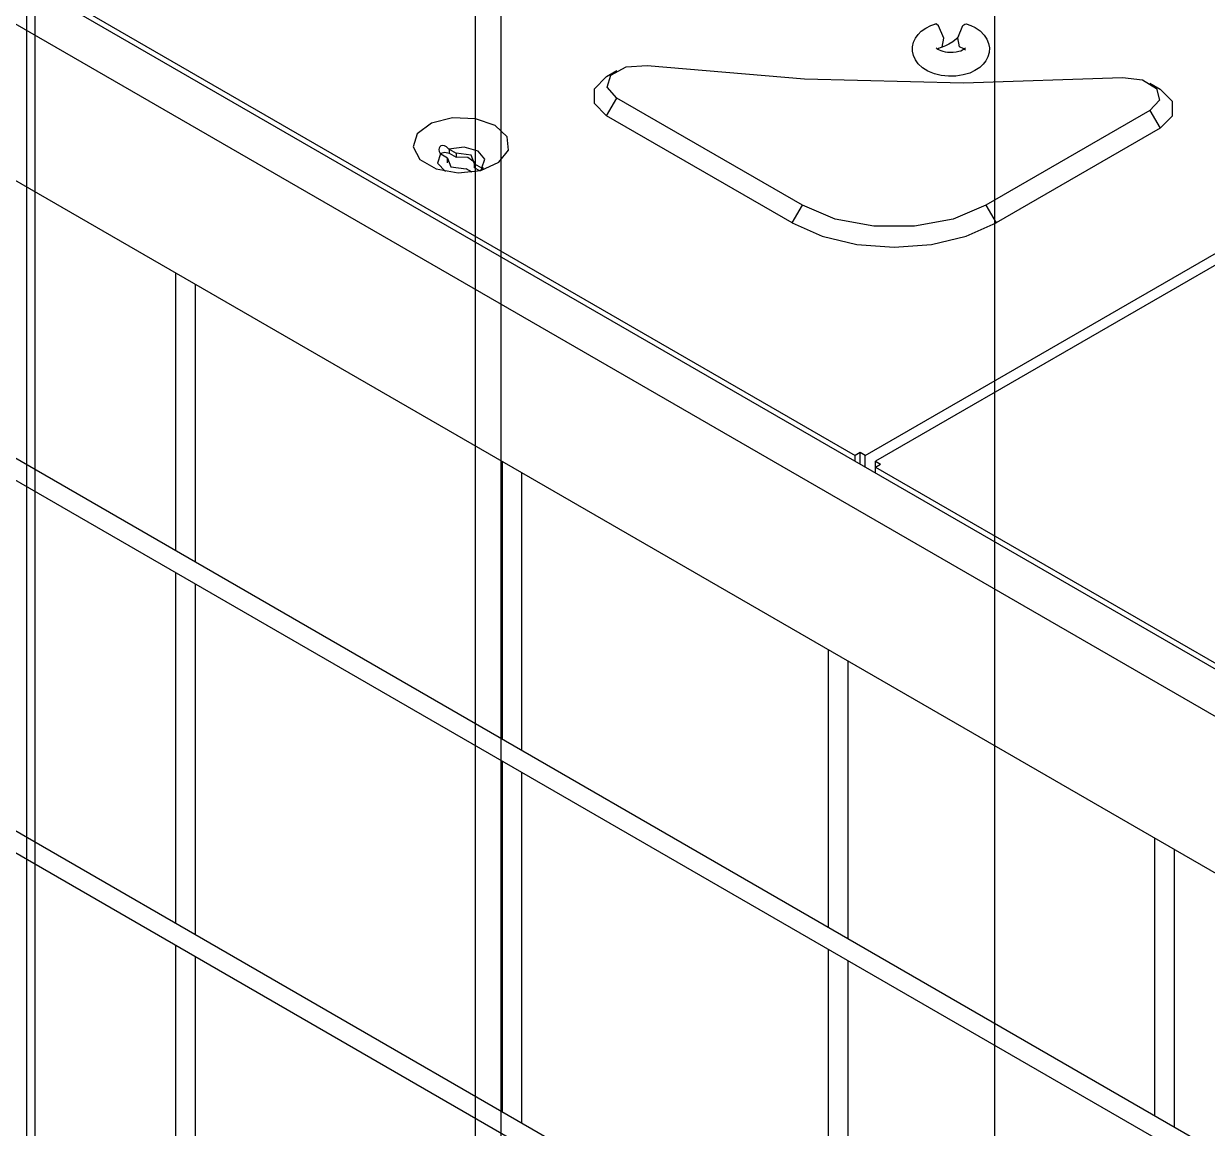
# Model space of a CAD drawing. Extents: x 594 to 813, y 174 to 240.
# Drawn here: x 761.111 to 762.346, y 202.028 to 203.181 of the extents above; entities that cross this region are included whole.
import ezdxf

# ---------------------------------------------------------------- set-up
doc = ezdxf.new("R2010")
doc.units = 0
doc.header["$MEASUREMENT"] = 0
doc.layers.add('AC.REF(S). PIPING', color=3, linetype='CONTINUOUS', lineweight=30)
doc.layers.add('LG-Product', color=3, linetype='CONTINUOUS')

# ---------------------------------------------------------------- blocks, each defined once
blk = doc.blocks.new('UW1-4')
at = {"layer": 'LG-Product', "color": 3, "linetype": 'Continuous'}
for p, q in [((3806.71, 4597.95), (3593.21, 4474.68)), ((3382.52, 4352.43), (3801.73, 4594.46)), ((3805.99, 4592), (3386.78, 4349.97)), ((3381.46, 4330.52), (3811.31, 4578.69)), ((3808.5, 4548.13), (3383.26, 4302.62)), ((3384.27, 4300.88), (3809.5, 4546.39)), ((3592.14, 4474.68), (3507.13, 4523.77)), ((3507.86, 4522.12), (3591.08, 4474.07)), ((3584.88, 4519.7), (3584.72, 4519.76)), ((3579.73, 4518.54), (3579.46, 4518.13)), ((3580.16, 4518.98), (3579.73, 4518.54)), ((3580.67, 4519.33), (3580.16, 4518.98)), ((3581.12, 4519.55), (3580.67, 4519.33)), ((3581.61, 4519.72), (3581.12, 4519.55)), ((3581.77, 4519.69), (3581.61, 4519.72)), ((3581.96, 4519.54), (3581.77, 4519.69)), ((3582.5, 4518.25), (3581.96, 4519.54)), ((3583.95, 4518.24), (3584.51, 4519.53)), ((3584.51, 4519.53), (3584.7, 4519.68)), ((3584.7, 4519.68), (3584.88, 4519.7)), ((3585.1, 4519.63), (3584.88, 4519.7)), ((3585.31, 4519.54), (3585.1, 4519.63)), ((3585.84, 4519.28), (3585.31, 4519.54)), ((3586.3, 4518.95), (3585.84, 4519.28)), ((3586.64, 4518.61), (3586.3, 4518.95)), ((3586.91, 4518.23), (3586.64, 4518.61)), ((3579.28, 4517.67), (3579.2, 4517.21)), ((3579.46, 4518.13), (3579.28, 4517.67)), ((3581.99, 4517.19), (3582.16, 4517.26)), ((3582.16, 4517.26), (3582.24, 4517.29)), ((3582.24, 4517.29), (3582.31, 4517.31)), ((3582.32, 4517.31), (3582.5, 4518.25)), ((3582.41, 4518.43), (3582.64, 4518.17)), ((3582.64, 4518.17), (3583.01, 4517.85)), ((3583.01, 4517.85), (3583.44, 4517.59)), ((3583.44, 4517.59), (3583.78, 4517.43)), ((3583.78, 4517.43), (3584.14, 4517.3)), ((3584.14, 4517.3), (3583.95, 4518.24)), ((3584.14, 4517.3), (3584.34, 4517.23)), ((3587.11, 4517.8), (3586.91, 4518.23)), ((3587.21, 4517.33), (3587.11, 4517.8)), ((3587.21, 4516.87), (3587.21, 4517.33)), ((3579.2, 4517.21), (3579.23, 4516.75)), ((3579.23, 4516.75), (3579.35, 4516.29)), ((3579.35, 4516.29), (3579.56, 4515.88)), ((3581.71, 4517.19), (3581.68, 4517.22)), ((3581.68, 4517.22), (3581.68, 4517.22)), ((3581.68, 4516.97), (3581.71, 4517)), ((3581.77, 4517.14), (3581.71, 4517.19)), ((3581.71, 4517), (3581.76, 4517.05)), ((3581.76, 4517.05), (3581.86, 4517.12)), ((3581.87, 4517.07), (3581.77, 4517.14)), ((3581.86, 4517.12), (3581.99, 4517.19)), ((3582, 4517), (3581.87, 4517.07)), ((3582.18, 4516.92), (3582, 4517)), ((3582.39, 4516.86), (3582.18, 4516.92)), ((3582.67, 4516.8), (3582.39, 4516.86)), ((3582.96, 4516.77), (3582.67, 4516.8)), ((3583.26, 4516.76), (3582.96, 4516.77)), ((3583.56, 4516.77), (3583.26, 4516.76)), ((3583.82, 4516.81), (3583.56, 4516.77)), ((3584.07, 4516.87), (3583.82, 4516.81)), ((3584.27, 4516.93), (3584.07, 4516.87)), ((3584.44, 4517.01), (3584.27, 4516.93)), ((3584.34, 4517.23), (3584.5, 4517.16)), ((3584.58, 4517.08), (3584.44, 4517.01)), ((3584.5, 4517.16), (3584.66, 4517.06)), ((3584.68, 4517.15), (3584.58, 4517.08)), ((3584.73, 4517.2), (3584.68, 4517.15)), ((3584.75, 4517.22), (3584.73, 4517.2)), ((3584.75, 4517.22), (3584.75, 4517.22)), ((3586.91, 4515.96), (3587.12, 4516.41)), ((3587.12, 4516.41), (3587.21, 4516.87)), ((3579.56, 4515.88), (3579.86, 4515.5)), ((3579.86, 4515.5), (3580.21, 4515.17)), ((3580.21, 4515.17), (3580.7, 4514.85)), ((3580.7, 4514.85), (3581.25, 4514.59)), ((3584.94, 4514.51), (3585.62, 4514.79)), ((3585.62, 4514.79), (3586.16, 4515.13)), ((3586.16, 4515.13), (3586.62, 4515.55)), ((3586.62, 4515.55), (3586.91, 4515.96)), ((3614.89, 4515.39), (3598.47, 4513.97)), ((3617.08, 4515.24), (3614.89, 4515.39)), ((3618.68, 4514.36), (3617.08, 4515.24)), ((3619.13, 4514.22), (3618.07, 4514.84)), ((3563.23, 4513.88), (3561.76, 4512.98)), ((3565.32, 4514.12), (3563.23, 4513.88)), ((3581.89, 4513.55), (3565.32, 4514.12)), ((3581.25, 4514.59), (3581.94, 4514.39)), ((3598.47, 4513.97), (3581.89, 4513.55)), ((3581.94, 4514.39), (3582.68, 4514.27)), ((3582.68, 4514.27), (3583.45, 4514.25)), ((3583.45, 4514.25), (3584.21, 4514.33)), ((3584.21, 4514.33), (3584.94, 4514.51)), ((3619.06, 4513.11), (3618.68, 4514.36)), ((3619.13, 4514.22), (3620.43, 4512.92)), ((3560.08, 4511.62), (3561.38, 4512.92)), ((3562.44, 4513.54), (3561.38, 4512.92)), ((3561.76, 4512.98), (3561.46, 4511.76)), ((3618.07, 4511.97), (3619.06, 4513.11)), ((3620.43, 4512.92), (3620.43, 4511.43)), ((3560.08, 4510.12), (3560.08, 4511.62)), ((3561.46, 4511.76), (3562.44, 4510.67)), ((3598.71, 4500.79), (3618.07, 4511.97)), ((3619.13, 4510.13), (3618.07, 4511.97)), ((3620.43, 4511.43), (3619.13, 4510.13)), ((3561.38, 4508.83), (3560.08, 4510.12)), ((3562.44, 4510.67), (3561.38, 4508.83)), ((3562.44, 4510.67), (3579.55, 4500.79)), ((3599.77, 4498.95), (3619.13, 4510.13)), ((3632.82, 4509.82), (3635.22, 4509.9)), ((3635.22, 4509.9), (3637.41, 4509.34)), ((3808.5, 4509.23), (3383.26, 4263.72)), ((3561.38, 4508.83), (3578.49, 4498.95)), ((3629.52, 4507.92), (3630.77, 4509.1)), ((3630.77, 4509.1), (3632.82, 4509.82)), ((3637.41, 4509.34), (3638.89, 4508.24)), ((3384.27, 4261.98), (3809.5, 4507.49)), ((3629.38, 4506.53), (3629.52, 4507.92)), ((3638.89, 4508.24), (3639.32, 4506.88)), ((3630.37, 4505.27), (3629.38, 4506.53)), ((3631.83, 4505.6), (3632.54, 4506.44)), ((3632.54, 4506.44), (3634, 4506.85)), ((3633.25, 4506.03), (3634.84, 4506.23)), ((3634, 4506.85), (3635.59, 4506.66)), ((3635.55, 4506.65), (3634.84, 4506.23)), ((3635.55, 4506.24), (3634.84, 4505.82)), ((3634.84, 4506.23), (3634.84, 4505.82)), ((3635.57, 4506.66), (3635.55, 4506.65)), ((3635.55, 4506.65), (3635.55, 4506.24)), ((3636, 4506.34), (3635.55, 4506.24)), ((3635.59, 4506.66), (3635.57, 4506.66)), ((3635.59, 4506.66), (3635.82, 4506.89)), ((3635.82, 4506.89), (3636.03, 4506.99)), ((3636.44, 4506.24), (3636, 4506.34)), ((3636.03, 4506.99), (3636.25, 4507.03)), ((3636.25, 4507.03), (3636.42, 4506.98)), ((3636.42, 4506.98), (3636.54, 4506.89)), ((3636.44, 4506.13), (3636.46, 4506.14)), ((3636.46, 4506.14), (3636.47, 4506.15)), ((3636.49, 4506.18), (3636.47, 4506.15)), ((3636.47, 4506.15), (3636.79, 4505.18)), ((3636.59, 4506.41), (3636.49, 4506.18)), ((3636.54, 4506.89), (3636.61, 4506.76)), ((3636.62, 4506.6), (3636.59, 4506.41)), ((3636.61, 4506.76), (3636.62, 4506.6)), ((3639.32, 4506.88), (3638.61, 4505.56)), ((3632.26, 4504.42), (3630.37, 4505.27)), ((3632.15, 4504.68), (3631.83, 4505.6)), ((3632.9, 4505.12), (3632.19, 4504.7)), ((3632.85, 4505.21), (3633.61, 4505.78)), ((3632.9, 4505.12), (3633.25, 4506.03)), ((3632.9, 4504.71), (3632.9, 4505.12)), ((3633.61, 4505.78), (3634.84, 4505.82)), ((3635.72, 4505.72), (3635.38, 4504.8)), ((3635.72, 4505.72), (3636.44, 4506.13)), ((3635.72, 4505.31), (3635.72, 4505.72)), ((3635.72, 4505.31), (3635.75, 4505.26)), ((3635.75, 4505.26), (3635.78, 4505.21)), ((3636.79, 4505.18), (3635.94, 4504.32)), ((3638.61, 4505.56), (3636.91, 4504.58)), ((3632, 4504.68), (3632.04, 4504.7)), ((3632.02, 4504.64), (3632, 4504.68)), ((3632.09, 4504.58), (3632.02, 4504.64)), ((3632.04, 4504.7), (3632.14, 4504.69)), ((3632.2, 4504.51), (3632.09, 4504.58)), ((3632.14, 4504.69), (3632.15, 4504.68)), ((3632.17, 4504.69), (3632.15, 4504.68)), ((3632.19, 4504.7), (3632.17, 4504.69)), ((3632.19, 4504.7), (3632.19, 4504.52)), ((3632.37, 4504.42), (3632.2, 4504.51)), ((3634.62, 4504.17), (3632.26, 4504.42)), ((3632.39, 4504.41), (3632.37, 4504.42)), ((3632.9, 4504.71), (3632.39, 4504.41)), ((3633.16, 4504.24), (3633.79, 4504.6)), ((3635.38, 4504.8), (3633.79, 4504.6)), ((3636.91, 4504.58), (3634.62, 4504.17)), ((3579.55, 4500.79), (3578.49, 4498.95)), ((3579.55, 4500.79), (3582.98, 4499.35)), ((3595.28, 4499.35), (3598.71, 4500.79)), ((3599.77, 4498.95), (3598.71, 4500.79)), ((3581.61, 4497.57), (3578.49, 4498.95)), ((3582.98, 4499.35), (3587.01, 4498.6)), ((3591.25, 4498.6), (3595.28, 4499.35)), ((3599.77, 4498.95), (3596.65, 4497.57)), ((3585.24, 4496.7), (3581.61, 4497.57)), ((3587.01, 4498.6), (3591.25, 4498.6)), ((3596.65, 4497.57), (3593.02, 4496.7)), ((3589.13, 4496.4), (3585.24, 4496.7)), ((3593.02, 4496.7), (3589.13, 4496.4)), ((3664.06, 4464.74), (3664.06, 4493.68)), ((3662.06, 4492.52), (3662.06, 4463.58)), ((3124.69, 4480.9), (3124.69, 3889.87)), ((3591.08, 4474.07), (3590.55, 4473.76)), ((3591.08, 4473.45), (3591.08, 4474.07)), ((3592.14, 4474.68), (3592.68, 4474.99)), ((3592.14, 4473.46), (3592.14, 4474.68)), ((3592.68, 4474.99), (3593.21, 4474.68)), ((3592.68, 4473.76), (3592.68, 4474.99)), ((3593.21, 4474.07), (3593.21, 4474.68)), ((3591.08, 4473.45), (3377.58, 4350.19)), ((3591.08, 4473.45), (3590.55, 4473.76)), ((3591.08, 4472.84), (3591.08, 4473.45)), ((3628.01, 4472.86), (3628.01, 4443.92)), ((3630.01, 4445.08), (3630.01, 4474.02)), ((3664.06, 4425.83), (3664.06, 4462.42)), ((3662.06, 4461.26), (3662.06, 4424.68)), ((3595.97, 4425.43), (3595.97, 4454.37)), ((3593.96, 4453.21), (3593.96, 4424.27)), ((3630.01, 4406.18), (3630.01, 4442.76)), ((3628.01, 4441.61), (3628.01, 4405.02)), ((3561.92, 4405.77), (3561.92, 4434.71)), ((3559.91, 4433.55), (3559.91, 4404.61)), ((3664.06, 4386.93), (3664.06, 4423.52)), ((3595.97, 4386.52), (3595.97, 4423.11)), ((3662.06, 4422.36), (3662.06, 4385.77)), ((3593.96, 4421.95), (3593.96, 4385.36)), ((3176.18, 3955.89), (3176.18, 4365.42)), ((3178.84, 3955.38), (3178.84, 4364.91)), ((3224.81, 4338.37), (3224.81, 3928.84)), ((3225.7, 4336.83), (3225.7, 3927.3))]:
    blk.add_line(p, q, dxfattribs=at)
blk = doc.blocks.new('A$C5B2C3915')
at = {"layer": 'LG-Product', "xscale": -1}
for p in [(3895.38, -4026.948), (4349.343, -4289.044)]:
    blk.add_blockref('UW1-4', p, dxfattribs=at)

msp = doc.modelspace()

# ---------------------------------------------------------------- block references
at = {"layer": 'AC.REF(S). PIPING', "linetype": 'Continuous', "xscale": 0.0099999999999909, "yscale": 0.0099999999999909, "zscale": 0.0099999999999909}
msp.add_blockref('A$C5B2C3915', (754.4172, 200.8743), dxfattribs=at)

doc.saveas('drawing.dxf')
